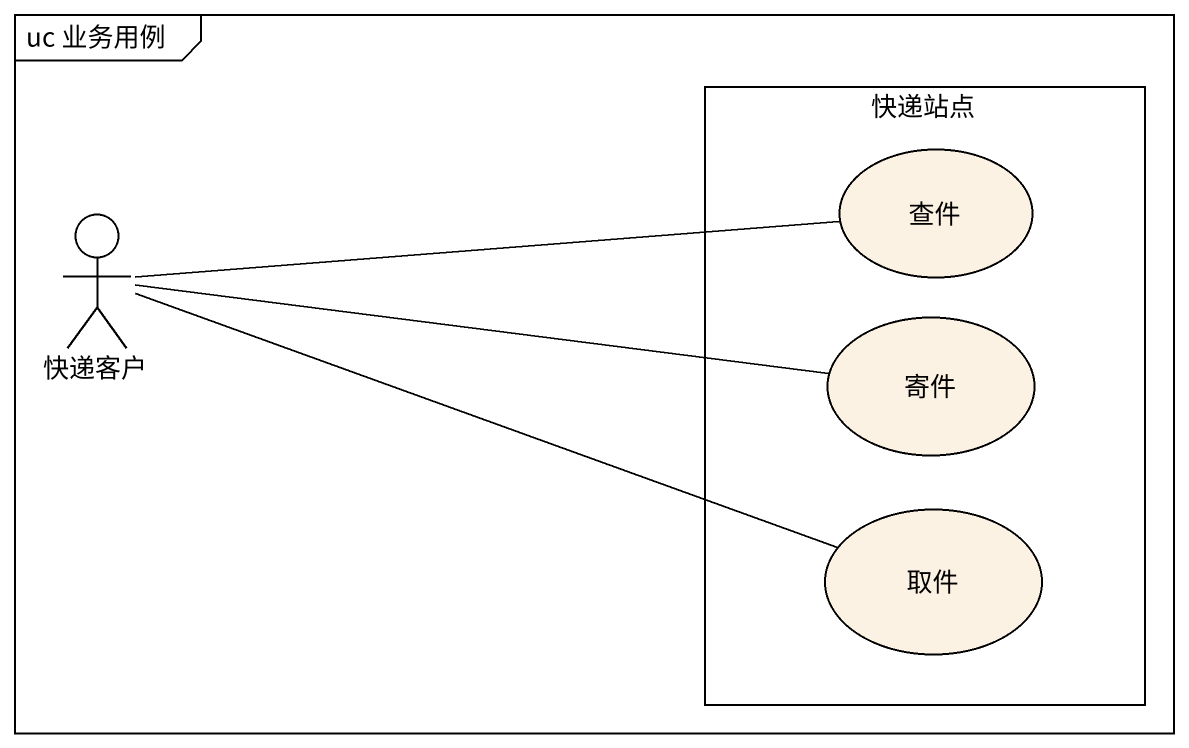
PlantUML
@startuml
mainframe uc 业务用例
rectangle 快递站点 {
  usecase 查件
  usecase 寄件
  usecase 取件
}
actor 快递客户
快递客户 -right- 查件
快递客户 -right- 寄件
快递客户 -right- 取件
@enduml
